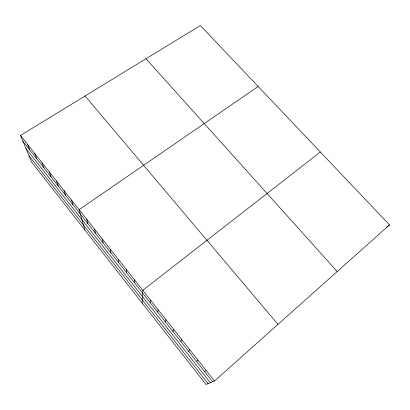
<?xml version="1.0" encoding="UTF-8"?>
<svg xmlns="http://www.w3.org/2000/svg" width="410" height="410" viewBox="0 0 410 410"><rect width="100%" height="100%" fill="white"/><g stroke="black" fill="none" stroke-linecap="round" stroke-linejoin="round"><path stroke-width="0.61" d="M142.132 303.021L142.803 290.29L320.338 152.002M150.127 302.559L150.45 299.971M157.665 312.123L158.168 309.75M165.286 321.778L165.968 319.621M172.974 331.536L173.845 329.599M180.743 341.381L181.804 339.675M188.59 351.334L189.845 349.853M214.466 381.023L389.5 224.895L200.341 25.533L20.5 135.443L31.657 162.17L206.02 384.467L214.466 381.023L20.5 135.443M196.513 361.379L197.968 360.134M386.645 227.017L389.5 224.895M258.162 86.469L79.115 209.653L84.834 229.964M204.518 371.532L206.174 370.527M145.991 58.748L337.204 271.543M85.065 95.981L277.97 324.377M22.934 141.276L212.605 381.782M25.968 148.548L210.294 382.725M28.931 155.641L208.06 383.637M27.567 144.397L29.868 150.065M34.712 153.437L36.869 158.942M41.922 162.57L43.937 167.91M49.21 171.795L51.076 176.961M56.57 181.112L58.292 186.109M64.006 190.532L65.574 195.344M71.519 200.044L72.934 204.677M86.782 219.365L87.873 223.619M94.536 229.18L95.458 233.239M102.367 239.097L103.12 242.956M110.285 249.121L110.864 252.775M118.285 259.248L118.69 262.697M126.367 269.483L126.593 272.722M134.541 279.835L134.583 282.849"/></g></svg>
